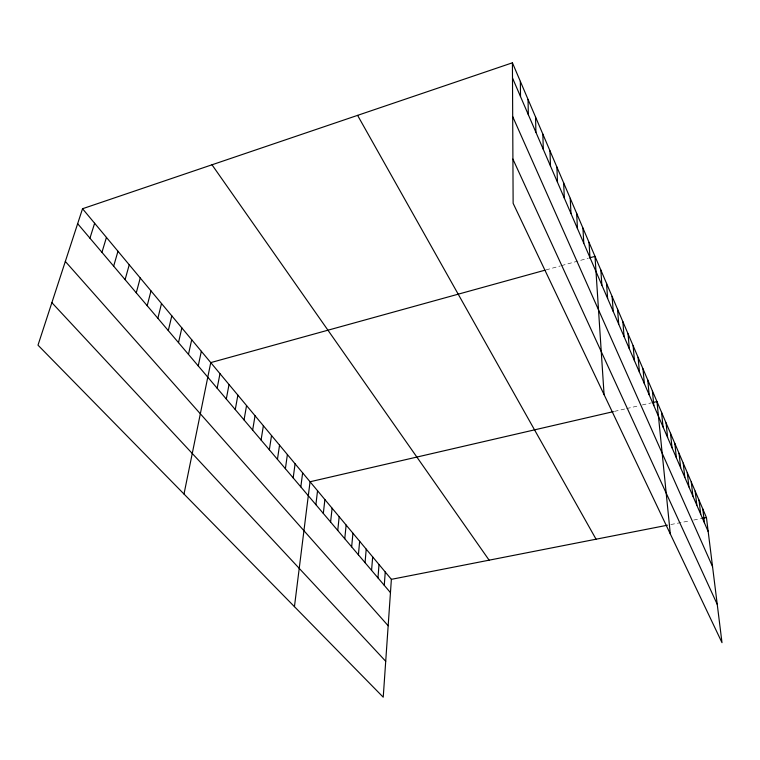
<?xml version="1.0" encoding="UTF-8"?>
<svg xmlns="http://www.w3.org/2000/svg" width="760" height="760" viewBox="0 0 760 760"><rect width="100%" height="100%" fill="white"/><g stroke="black" fill="none" stroke-linecap="round" stroke-linejoin="round"><path stroke-width="0.57" stroke-dasharray="3.8 2.85" d="M546.022 269.904L560.357 265.933M561.469 265.63L588.269 258.219M614.489 411.378L625.565 408.813M626.677 408.557L638.942 405.726M642.323 404.947L651.329 402.857M670.804 524.542L690.26 520.733M693.728 520.049L700.663 518.69"/><path stroke-width="1.14" d="M82.536 208.734L391.372 579.339L383.23 697.195L38 345.163L82.536 208.734L512.42 62.804L706.448 517.55L722 642.675L513.133 203.319L512.42 62.804M384.275 585.333L385.244 571.986M377.976 577.913L379.012 564.509M371.573 570.361L372.675 556.899M365.056 562.666L366.215 549.147M358.416 554.838L359.641 541.262M351.652 546.858L352.944 533.225M344.764 538.736L346.132 525.046M337.753 530.461L339.178 516.714M330.6 522.025L332.11 508.221M323.313 513.428L324.9 499.567M315.885 504.668L317.547 490.751M294.443 606.651L310.051 481.764L613.377 411.635M300.817 486.894L302.642 472.862M293.18 477.888L295.089 463.799M285.389 468.702L287.394 454.565M277.447 459.334L279.547 445.141M269.344 449.777L271.538 435.537M261.079 440.03L263.378 425.742M252.652 430.094L255.047 415.748M244.045 419.938L246.553 405.555M235.267 409.583L237.88 395.143M226.299 399.009L229.026 384.522M217.141 388.208L219.991 373.683M183.996 494.038L210.757 362.606L544.92 270.209M198.236 365.911L201.333 351.291M188.47 354.397L191.7 339.739M178.495 342.627L181.858 327.93M168.292 330.591L171.807 315.856M157.861 318.288L161.519 303.515M147.193 305.7L151.002 290.89M136.268 292.819L140.248 277.979M125.096 279.642L129.238 264.774M113.658 266.152L117.971 251.256M101.944 252.339L106.438 237.424M89.946 238.184L94.629 223.25M589.389 257.906L595.004 256.358L604.077 394.63M652.46 402.601L656.963 401.555L670.301 533.919M391.372 579.339L667.394 525.217M701.822 518.462L706.448 517.55M51.87 302.66L385.709 661.276M65.331 261.44L388.17 625.755M77.653 223.687L390.45 592.619M212.002 164.787L489.126 560.167M357.589 115.368L596.058 539.201M512.905 159.096L717.24 604.361M512.696 116.584L712.547 566.628M512.496 77.995L708.197 531.572M702.762 508.906L704.491 522.984M699 500.089L700.711 514.235M695.163 491.112L696.863 505.305M691.258 481.945L692.93 496.204M687.268 472.596L688.921 486.913M683.202 463.058L684.836 477.432M679.05 453.33L680.665 467.761M674.813 443.403L676.4 457.89M670.491 433.266L672.049 447.811M666.073 422.921L667.612 437.513M661.561 412.357L663.072 426.997M652.394 390.858L653.847 405.612M647.729 379.933L649.154 394.725M642.969 368.771L644.356 383.61M638.106 357.361L639.454 372.248M633.128 345.705L634.448 360.639M628.045 333.792L629.327 348.764M622.848 321.613L624.083 336.623M617.538 309.149L618.725 324.206M612.094 296.409L613.244 311.495M606.528 283.366L607.63 298.49M600.837 270.019L601.882 285.171M589.038 242.364L589.978 257.573M582.92 228.028L583.803 243.257M576.65 213.341L577.467 228.589M570.228 198.284L570.978 213.541M563.644 182.846L564.328 198.123M556.89 167.019L557.498 182.295M549.955 150.774L550.496 166.05M542.849 134.102L543.295 149.378M535.543 116.993L535.914 132.259M528.048 99.418L528.323 114.665M520.343 81.358L520.524 96.587"/></g></svg>
